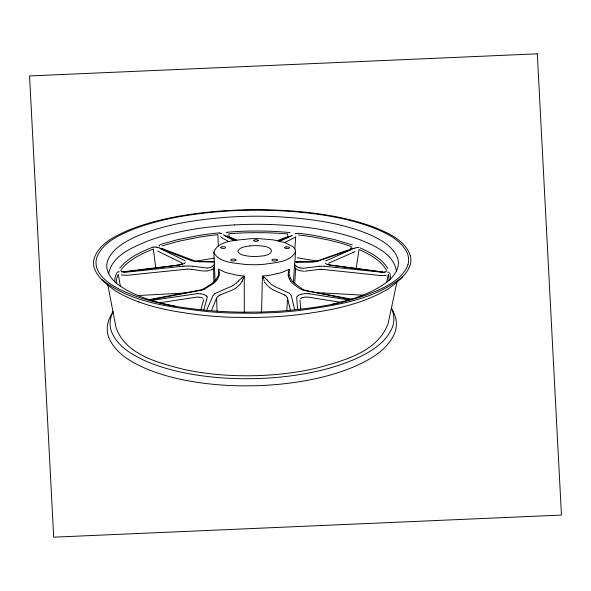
<?xml version="1.0" encoding="UTF-8"?>
<svg xmlns="http://www.w3.org/2000/svg" width="591" height="591" viewBox="0 0 591 591"><rect width="100%" height="100%" fill="white"/><g stroke="black" fill="none" stroke-linecap="round" stroke-linejoin="round"><path stroke-width="0.89" d="M295.537 251.596L295.286 249.638L293.055 246.824L285.165 242.746L273.338 239.872L259.05 238.638A93.275 65.498 -2 0 0 250.074 238.727C239.747 240.36 217.082 239.614 213.89 252.719C219.734 262.958 234.391 262.84 244.792 264.406A87.993 61.782 -2 0 0 264.613 264.243C274.955 262.426 290.499 262.456 295.537 251.596L294.783 262.818A9.264 6.508 -2 0 1 294.673 263.579L293.402 282.461L302.629 289.287M294.658 263.911L294.843 266.216M288.969 273.219L290.24 277.933M261.562 311.989L262.419 276.027A68.46 48.07 -2 0 0 270.626 275.088L281.582 272.606L289.538 269.215M277.423 260.129L275.894 260.934A5.216 3.664 -2 0 1 273.256 260.926L271.794 260.195L272.983 259.36A4.44 3.118 -2 0 1 273.98 259.205A5.895 4.137 -2 0 1 275.916 259.286L276.891 259.567A1.071 0.754 -2 0 1 277.467 260.121M218.759 273.153L218.182 275.82L216.025 279.484M287.566 236.851L287.728 233.925L276.935 233.194A270.346 189.822 -2 0 0 236.223 233.238L228.916 233.704L228.983 236.799M286.82 310.593L287.566 298.078L290.38 310.282M294.857 248.929L295.663 236.799L295.33 237.109M294.665 283.621L295.685 268.853L294.909 266.541M288.992 272.71L289.029 272.303M289.029 272.274L289.442 269.651M159.208 246.166L159.334 245.701M351.46 248.257L350.877 248.685L351.224 246.462L342.521 243.61L329.867 240.286L312.779 236.947A220.583 154.886 -2 0 0 298.462 234.982M288.253 273.108L288.216 275.31M356.151 268.58L359.033 249.528C369.434 254.167 380.36 259.944 386.396 270.028M203.74 299.571L200.844 309.802M108.611 273.633C112.43 254.943 133.145 247.097 148.836 240.574C176.362 230.689 205.624 226.604 234.716 224.905M214.178 266.061L214.356 263.763M288.327 272.673L289.331 269.644M386.795 282.166L388.294 274.556A34.743 24.394 -2 0 1 388.915 280.4M396.871 282.217L388.243 323.092C377.981 352.325 342.61 360.909 315.941 368.319A197.771 138.863 -2 0 1 297.17 371.938L287.47 373.298A232.278 163.094 -2 0 1 248.464 375.773A229.736 161.313 -2 0 1 211.201 373.859L201.982 372.685A193.922 136.166 -2 0 1 184.163 369.501C158.802 363 124.915 354.814 115.902 326.963L107.872 285.128M214.105 266.43L213.735 267.73M203.799 310.098L207.175 297.458A3.302 2.32 -2 0 0 207.153 297.147M219.15 275.613L219.379 273.079M407.989 264.458C404.34 275.746 393.274 282.498 383.382 287.758C353.093 302.437 319.251 307.63 286.029 310.652A327.746 230.128 -2 0 1 259.102 312.063L243.787 312.174A324.961 228.178 -2 0 1 210.913 310.726C179.287 307.874 146.982 303.05 118.311 288.689C109.401 283.791 99.635 277.327 96.54 267.043A34.086 23.936 -2 0 1 96.843 257.447C102.679 242.066 119.596 235.004 133.669 229.049C159.407 219.32 186.771 214.696 214.06 212.073A329.985 231.702 -2 0 1 292.346 211.541M218.988 276.108L217.407 279.307M242.088 281.286L240.057 284.404M242.118 281.205L242.288 280.784M213.558 268.188L213.89 281.944L213.225 282.557M242.332 280.681L242.487 280.297M242.635 279.935L243.086 278.841M243.802 277.113L244.009 276.603M243.285 278.368L243.581 277.652M211.379 310.711L216.646 297.997L217.961 296.364M206.636 310.364L212.871 295.803L214.54 293.786M111.226 314.922L112.999 311.849M217.222 279.609L215.146 282.247M297.029 296.601L296.66 297.834L297.665 309.381M159.526 245.346L159.592 245.258A2.874 2.017 -2 0 1 159.71 245.117L159.769 245.051M213.757 265.13L212.62 266.26M185.397 262.544L184.82 263.084M215.604 280.038L213.898 281.937M121.148 269.636C129.34 259.493 141.552 253.716 153.394 248.966L155.706 267.863M119.729 268.078C128.07 257.875 140.429 252.091 152.412 247.319M297.221 296.35L298.684 295.227M215.043 280.718L213.876 252.158M238.225 281.235L236.703 282.808M238.313 281.131L240.36 279.129M239.769 284.707L235.89 288.002M292.877 211.068A334.816 235.092 -2 0 0 213.477 211.637C184.71 214.356 155.817 219.298 128.868 230.025C115.533 235.92 99.82 243.093 94.383 257.735A34.721 24.379 -2 0 0 93.873 266.622C96.917 277.585 107.089 284.67 115.747 291.112C141.847 306.596 172.55 311.664 202.262 315.21A302.791 212.605 -2 0 0 231.133 317.278L254.566 317.537L272.976 316.894A307.076 215.619 -2 0 0 297.443 314.811C328.847 310.814 361.315 305.207 388.775 288.526C397.189 282.202 406.697 275.229 410.257 264.871A34.625 24.312 -2 0 0 410.228 255.408M402.486 276.787C373.844 300.442 334.831 305.436 299.245 310.489A323.41 227.084 -2 0 1 273.803 312.624L254.64 313.274L230.254 313.008A319.709 224.484 -2 0 1 206.148 311.464C170.4 307.084 131.136 302.939 102.058 279.654M214.503 282.867L204.006 289.457M300.634 298.595L301.336 298.1M236.385 283.096L232.898 285.623M240.943 278.62L241.483 278.169M353.049 248.109L350.943 249.542M294.865 237.516L284.729 242.539M212.945 282.793L212.583 283.089M241.534 278.132L244.068 276.145M386.743 270.877L385.672 271.557M218.256 296.128L220.044 295.005M212.524 283.133L204.094 288.63M352.155 249.232L325.515 261.015M213.314 268.728L211.674 269.718M214.917 293.498L232.536 285.83M292.338 235.506L280.104 241.202M212.287 266.504L211.031 267.213M350.877 248.685L350.374 249.01M354.814 251.574L353.972 252.091M235.528 288.238L231.798 290.277L220.096 294.983M184.525 263.291L182.774 264.14M350.256 249.084L349.577 249.468M353.824 252.172L353.049 252.556M291.215 235.839L278.361 240.796M203.88 288.74L201.849 289.642M226.183 232.714L227.358 232.263M182.257 263.859L181.577 264.147M288.718 236.378L277.585 240.633M301.595 297.967L302.814 297.509M299.076 295.027L301.174 294.288M350.589 249.712L317.367 261.377M182.043 263.955L181.969 262.936L157.664 251.057M353.1 248.7L354.105 248.309M211.268 269.902L207.16 270.959M328.559 263.217L352.96 252.593M386.263 275.037L385.731 275.258M235.373 260.579L234.368 260.86A5.91 4.152 -2 0 1 232.241 260.926A4.425 3.103 -2 0 1 231.48 260.808C228.274 259.257 235.233 258.149 236.016 259.974M203.932 289.487L203.319 289.73M348.867 249.786L317.16 261.023M210.714 267.346L207.53 268.041M294.85 233.918L295.611 233.659M385.133 271.794L383.965 272.133M182.353 264.295L179.915 264.96M202.669 289.967L150.099 299.91M201.383 289.812L149.198 299.622M181.238 264.273L179.272 264.805M162 245.915L178.127 241.372L199.359 237.139A232.728 163.411 -2 0 1 217.887 234.686L218.293 246.033M161.114 244.26L177.411 239.71L198.857 235.469A236.725 166.211 -2 0 1 217.562 233.017L218.818 232.994M354.378 248.22L355.789 247.851M152.855 247.178L153.579 247.045M117.964 271.971L117.69 272.045A2.017 1.418 -2 0 0 117.439 272.141M296.01 233.548L296.822 233.379M303.168 297.421L305.082 297.11M301.44 294.222L304.321 293.749M227.616 232.197L236.075 231.561A274.889 193.013 -2 0 1 277.157 231.532L289.346 232.499M332.135 304.284C351.556 299.63 371.591 293.919 387.622 281.493C394.803 275.967 401.171 266.297 397.211 257.055C392.254 245.878 380.73 239.658 370.129 234.782C340.438 222.305 307.926 218.404 276.019 216.638A303.826 213.329 -2 0 0 227.646 217.2C196.175 219.645 164.165 224.188 135.058 237.021C124.228 242.236 112.32 248.855 107.651 260.616C104.038 270.582 111.662 280.171 119.434 285.542C135.871 296.941 155.669 302.141 175.002 306.212M179.575 265.027L124.974 271.934M317.301 261.392L316.584 261.517M356.07 247.792L357.466 247.599M178.785 264.901L177.433 265.108A1.16 0.813 -2 0 1 177.551 265.322M315.926 261.274L317.086 261.037L297.177 257.794M118.266 271.912L119.338 271.823M138.981 301.935L138.56 302.001M214.238 261.791L213.358 261.909M151.651 300.398L197.298 293.653M159.836 302.732L196.973 297.088M315.321 261.377L311.546 261.717M316.244 261.569L313.26 261.894M383.581 272.2L329.276 265.086M385.568 275.325L384.748 275.428M214.127 258.156L195.82 261.192M177.374 265.115L124.775 271.601M385.162 272.333L384.335 272.421M249.838 245.915C245.782 246.661 240.035 246.846 237.885 250.909A3.627 2.549 -2 0 0 237.855 251.227C239.429 255.401 245.331 255.504 249.107 256.235A36.228 25.435 -2 0 0 260.52 256.147C274.268 255.482 275.569 246.779 260.986 245.952A36.472 25.612 -2 0 0 249.838 245.93M297.236 233.319L298.477 233.282M182.604 266.253L127.272 272.067M182.649 266.245L184.067 266.12M187.502 269.097L127.759 275.221M212.908 261.961L199.322 261.761M384.246 275.48L381.151 275.591M206.724 271.003L202.802 270.951L191.89 269.363M153.837 247.016L154.931 247.008M304.631 293.72L308.125 293.69M213.27 261.769L197.084 261.348M183.986 266.127L187.894 265.98M318.977 293.033L323.181 292.959M383.958 272.451L324.26 266.275M126.54 272.126L121.332 271.919M313.178 261.894L312.573 261.931M304.033 268.203L319.443 266.26M127.235 275.258L121.177 275M305.503 297.081L307.615 297.088M137.999 295.537L186.017 292.944M207.175 268.063L192.925 266.282M319.362 266.268L321.083 266.209M312.536 261.939L297.709 262.116M319.916 269.341L304.683 271.203M357.732 247.585L359.003 247.629M320.049 269.333L321.327 269.304M303.611 268.225L300.982 268.1M311.435 261.717L296.689 261.857M197.409 297.081L199.485 297.177M197.623 293.646L200.741 293.816M321.423 266.201L324.178 266.268M187.783 269.097L191.772 269.348M321.6 269.297L381.099 275.591M382.547 271.949L330.177 264.982M188.241 265.98L192.806 266.268M303.811 271.21L299.689 270.685M124.627 271.934L123.63 271.853M387.585 272.185L388.257 272.229M199.241 261.761L194.808 261.392M323.218 292.959L362.734 295.16M308.443 293.705L309.359 293.786M155.211 247.023L156.371 247.171M292.885 211.039C320.928 213.344 349.126 217.687 375.529 227.734C388.981 233.43 405.16 240.463 410.25 255.401M292.353 211.512C318.985 213.676 345.713 217.784 370.934 226.87C384.771 232.418 400.942 238.978 407.413 253.502A34.61 24.305 -2 0 1 408.049 264.465M308.044 297.125L340.49 302.26M197.017 261.34L195.835 261.192M297.62 262.108L296.97 262.035M309.44 293.793L348.712 299.962M219.246 233.031L219.638 233.083M296.601 261.85L295.271 261.643M201.043 293.853L203.71 294.429M296.881 262.02L295.515 261.783M300.841 268.078L300.058 267.937M199.876 297.229L201.302 297.532M195.392 261.126L163.951 249.313M194.336 261.318L191.388 260.638M219.66 233.09L220.074 233.164M351.372 299.149L307.239 290.809M350.426 299.445L303.153 290.211M156.667 247.23L157.191 247.341M123.26 271.786L122.078 271.446M307.165 290.794L304.505 290.041M157.206 247.341L158.1 247.585M299.74 267.863L296.911 266.63M220.473 233.268L221.61 233.644M329.763 264.871L328.293 264.354M328.892 264.982L326.845 264.251M299.275 270.575L295.663 268.816M191.358 260.631L162.399 249.365L160.427 248.117M203.947 294.51L205.89 295.441M158.661 247.762L159.142 247.939M201.62 297.635L202.905 298.27M289.59 232.573L290.041 232.751M352.295 244.881L333.885 239.421L313.333 235.292A224.314 157.501 -2 0 0 298.883 233.319M303.892 289.826L303.523 289.679M302.496 289.974L298.773 288.046L292.73 283.54L290.816 281.323M159.208 247.969L159.651 248.161M303.464 289.656L302.725 289.331M236.755 240.057L227.934 236.348M235.861 240.212L225.068 235.602M360.074 247.91C370.594 252.571 381.646 258.348 387.814 268.491M121.768 271.313L120.638 270.626M163.877 249.276L162.289 248.331M275.362 286.849L289.391 293.21M225.533 236.282L233.955 240.485M229.138 241.667L223.051 238.557M326.454 264.059L325.419 263.387M274.83 286.583L271.779 284.663M227.616 236.186L227.114 235.883M284.722 295.012L272.436 289.546M284.677 294.99L286.007 295.884M225.193 236.105L223.368 234.723M271.956 289.265L268.484 286.701M222.63 238.299L220.613 236.54M218.375 269.112L225.696 272.54L236.208 275.051A65.594 46.061 -2 0 0 244.253 276.004L244.305 312.174M296.601 266.401L295.36 265.226M262.603 276.167L263.992 277.245M263.896 277.172L265.669 278.642M271.195 284.205L268.129 281.109M206.178 295.663L206.835 296.364M160.567 248.722L185.279 260.838M289.738 293.498L291.326 295.751L294.754 309.861M265.861 278.812L266.992 279.875M286.288 296.113L287.566 298.093M267.871 286.125L264.834 282.476M266.947 279.831L267.989 280.939M293.402 282.454L292.671 281.648M292.449 281.368L290.41 278.265M290.654 281.072L289.494 279.004M206.865 296.409L207.086 296.867M392.971 311.25L391.368 308.303A47.997 33.702 -2 0 1 392.594 326.66C386.034 343.681 368.703 353.034 352.871 360.052C331.839 368.85 309.322 373.652 286.746 376.378A240.655 168.982 -2 0 1 256.753 378.595L244.09 378.735A236.917 166.352 -2 0 1 211.164 376.91C189.681 374.591 168.199 370.335 148.142 362.091C133.5 355.745 117.646 347.087 111.448 331.499A48.174 33.827 -2 0 1 113.007 311.922M289.45 278.908L289.102 278.139M288.992 277.851L288.415 276.219M262.714 276.795L263.571 278.989M108.751 337.35C115.348 353.558 131.845 362.601 147.181 369.161C167.238 377.331 188.669 381.631 210.13 383.98A237.715 166.913 -2 0 0 243.787 385.871L256.738 385.716A241.579 169.624 -2 0 0 287.403 383.396C310.467 380.56 333.472 375.544 354.903 366.383C370.941 359.158 388.294 349.458 395.017 332.253A50.782 35.652 -2 0 0 392.963 311.25M218.552 269.54L219.335 272.584M263.896 279.853L264.295 280.91M264.665 281.966L264.79 282.343M288.282 275.716L288.223 275.391M120.372 286.214L118.281 274.239A35.549 24.962 -2 0 0 116.324 283.096M218.456 269.548L218.766 272.68M396.458 271.055C393.48 253.184 373.837 245.457 359.01 239.377C332.29 229.818 303.848 226.154 275.635 224.728A293.402 206.015 -2 0 0 234.716 224.905M300.753 309.211L300.006 299.881M216.594 298.13L217.126 311.184M108.692 337.358A50.981 35.8 -2 0 1 111.248 314.922M286.192 246.927A3.568 2.504 -2 0 0 285.313 247.075L284.36 247.784L285.741 248.456A5.201 3.649 -2 0 0 288.245 248.486L289.664 247.925L289.176 247.245A4.765 3.347 -2 0 0 286.207 246.986M236.082 259.981A1.145 0.805 -2 0 1 235.358 260.542M389.75 273.042A34.884 24.497 -2 0 1 390.407 279.018M388.885 272.2A1.906 1.337 -2 0 1 389.151 272.281M114.78 281.708A35.593 24.992 -2 0 1 116.826 272.702M160.235 244.689A2.94 2.061 -2 0 1 160.442 244.571M220.606 247.577L221.462 248.205A3.472 2.438 -2 0 0 222.282 248.353A5.356 3.76 -2 0 0 224.816 248.22A3.11 2.187 -2 0 0 225.319 248.072C227.173 246.395 221.455 246.181 220.613 247.533M258.585 240.463L257.188 241.239A5.223 3.664 -2 0 1 254.751 241.254L253.376 240.567L254.817 239.857A5.245 3.679 -2 0 1 257.233 239.857L258.585 240.463M537.3 53.833L29.55 75.929L53.7 537.167L561.45 515.071L537.3 53.833"/></g></svg>
